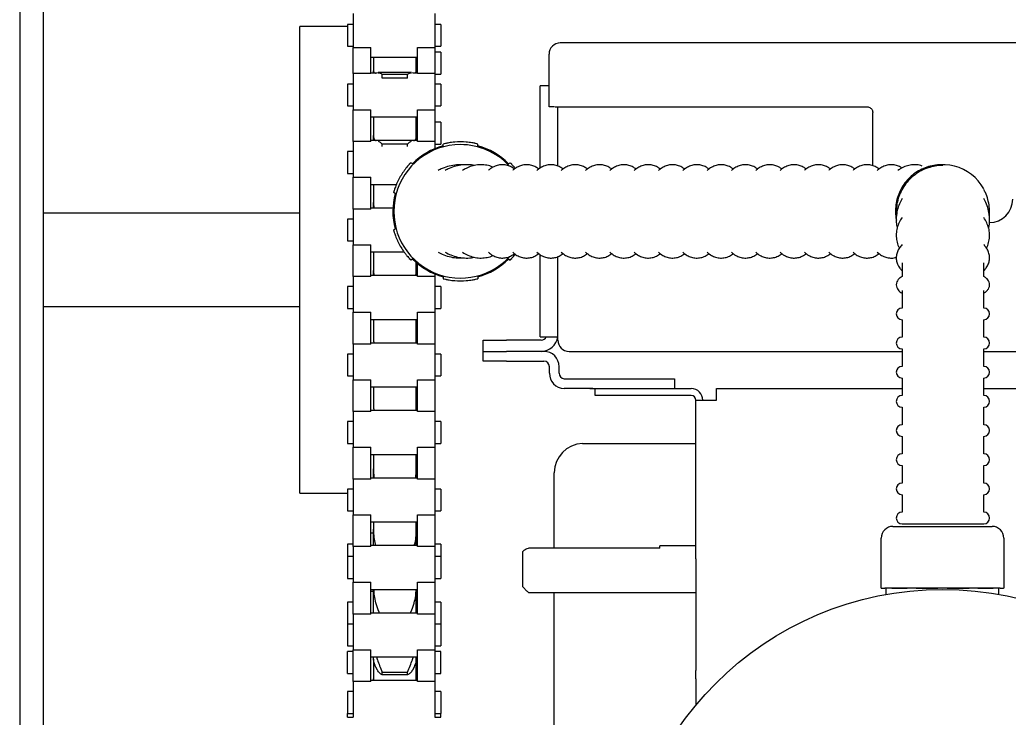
# Model space of a CAD drawing. Header units: inches. Extents: x 0.5 to 23.9, y 7.6 to 18.3.
# Drawn here: x 4.517 to 8.048, y 12.108 to 14.598 of the extents above; entities that cross this region are included whole.
import ezdxf

# ---------------------------------------------------------------- set-up
doc = ezdxf.new("R2010")
doc.units = ezdxf.units.IN
doc.header["$MEASUREMENT"] = 0
doc.header["$PDSIZE"] = -1
doc.layers.add('DIM', color=1, linetype='Continuous')
doc.styles.add('SLDTEXTSTYLE0', font='ARIAL.TTF', dxfattribs={"width": 0.7})
doc.dimstyles.new('SLDDIMSTYLE0', dxfattribs={"dimtxt": 0.15, "dimasz": 0.15, "dimexe": 0, "dimexo": 0.0625, "dimgap": 0.0375, "dimtad": 0, "dimtih": 1, "dimtoh": 1, "dimdec": 3, "dimlfac": 3, "dimrnd": 1e-09, "dimzin": 12, "dimdsep": 46, "dimtxsty": 'SLDTEXTSTYLE0', "dimsah": 1, "dimcen": 0.09, "dimadec": 0, "dimazin": 0, "dimtfac": 1, "dimtdec": 3, "dimtofl": 0, "dimtmove": 0, "dimatfit": 3, "dimfxl": 0, "dimtolj": 1, "dimtzin": 12, "dimarcsym": 0})

# ---------------------------------------------------------------- blocks, each defined once
blk = doc.blocks.new('*D9')
at = {"layer": 'DEFPOINTS', "color": 0}
for p in [(4.5999, 17.949), (4.5999, 17.074), (10.3271, 11.8457)]:
    blk.add_point(p, dxfattribs=at)
at = {"layer": 'DIM', "color": 0, "lineweight": -2}
for p, q in [((4.5999, 17.1365), (4.5999, 17.949)), ((4.7499, 17.949), (7.0151, 17.949)), ((10.1771, 17.949), (7.9119, 17.949)), ((10.3271, 11.9082), (10.3271, 17.949))]:
    blk.add_line(p, q, dxfattribs=at)
at = {"layer": 'DIM', "color": 0}
for points in [[(4.7499, 17.974), (4.7499, 17.924), (4.5999, 17.949)], [(10.1771, 17.974), (10.1771, 17.924), (10.3271, 17.949)]]:
    blk.add_solid(points, dxfattribs=at)
at = {"layer": 'DIM', "color": 0, "insert": (7.4635, 18.1529), "char_height": 0.15, "attachment_point": 2, "style": 'SLDTEXTSTYLE0'}
blk.add_mtext('\\A1;17 3/16\\PSIDE ROOM', dxfattribs=at)

msp = doc.modelspace()

# ---------------------------------------------------------------- linework, layer by layer
at = {"color": 7, "linetype": 'Continuous', "lineweight": 15}
for p, q in [((4.516569, 17.074033), (4.516569, 9.740699)), ((4.599902, 17.074033), (4.599902, 9.740699)), ((5.707937, 14.620399), (5.707937, 14.499055)), ((5.999937, 14.620399), (5.999937, 14.499055)), ((5.516568, 12.907366), (5.516568, 14.574033)), ((5.68727, 14.581722), (5.68727, 14.554011)), ((5.68727, 14.554011), (5.68727, 14.503722)), ((6.020604, 14.581722), (6.020604, 14.554011)), ((6.020604, 14.554011), (6.020604, 14.503722)), ((9.180075, 14.51571), (6.447441, 14.51571)), ((5.707937, 14.499055), (5.770604, 14.499055)), ((5.707937, 14.406526), (5.707937, 14.499055)), ((5.770604, 14.406526), (5.770604, 14.499055)), ((5.93727, 14.406526), (5.93727, 14.499055)), ((5.93727, 14.499055), (5.999937, 14.499055)), ((5.999937, 14.499055), (5.999937, 14.406526)), ((6.020604, 14.482238), (6.020604, 14.404238)), ((5.780236, 14.464555), (5.780236, 14.416253)), ((5.933236, 14.416253), (5.933236, 14.464555)), ((6.407508, 14.287443), (6.407508, 14.475777)), ((5.780236, 14.408117), (5.780236, 14.416253)), ((5.933236, 14.408117), (5.933236, 14.416253)), ((5.770604, 14.406526), (5.707937, 14.406526)), ((5.707937, 14.406526), (5.707937, 14.277101)), ((5.811569, 14.389607), (5.811569, 14.404305)), ((5.811569, 14.404305), (5.901902, 14.404305)), ((5.901902, 14.389607), (5.811569, 14.389607)), ((5.901902, 14.389607), (5.901902, 14.404305)), ((5.999937, 14.406526), (5.93727, 14.406526)), ((5.999937, 14.406526), (5.999937, 14.277101)), ((5.68727, 14.368951), (5.68727, 14.290951)), ((6.020604, 14.368951), (6.020604, 14.290951)), ((6.376091, 14.138135), (6.376091, 14.362093)), ((5.707937, 14.277101), (5.770604, 14.277101)), ((5.707937, 14.257341), (5.707937, 14.277101)), ((5.770604, 14.257341), (5.770604, 14.277101)), ((5.93727, 14.277101), (5.999937, 14.277101)), ((5.93727, 14.257341), (5.93727, 14.277101)), ((5.999937, 14.277101), (5.999937, 14.257341)), ((6.427441, 14.287443), (6.407508, 14.287443)), ((6.429108, 14.287443), (7.543758, 14.287443)), ((6.438758, 14.075732), (6.438758, 14.287443)), ((7.563758, 14.24751), (7.563758, 14.267443)), ((5.707937, 14.163661), (5.707937, 14.257341)), ((5.770604, 14.163661), (5.770604, 14.257341)), ((5.780236, 14.251784), (5.780236, 14.184675)), ((5.933236, 14.184675), (5.933236, 14.251784)), ((5.93727, 14.163661), (5.93727, 14.257341)), ((5.999937, 14.257341), (5.999937, 14.163661)), ((6.020604, 14.232578), (6.020604, 14.154578)), ((7.563758, 14.207643), (7.563758, 14.24751)), ((7.563758, 14.187643), (7.563758, 14.207643)), ((5.770604, 14.163661), (5.707937, 14.163661)), ((5.707937, 14.163661), (5.707937, 14.036102)), ((5.780236, 14.167025), (5.780236, 14.184675)), ((5.933236, 14.167025), (5.933236, 14.184675)), ((5.999937, 14.163661), (5.93727, 14.163661)), ((5.999937, 14.163661), (5.999937, 14.137993)), ((7.563758, 14.077325), (7.563758, 14.187643)), ((5.68727, 14.127858), (5.68727, 14.049858)), ((5.811569, 14.145236), (5.811569, 14.154838)), ((5.811569, 14.154838), (5.901902, 14.154838)), ((5.901902, 14.145236), (5.901902, 14.154838)), ((6.029406, 14.144389), (6.029406, 14.154727)), ((6.152777, 14.144389), (6.152777, 14.154727)), ((6.376091, 14.069254), (6.376091, 14.138135)), ((5.922564, 14.082704), (5.913612, 14.087873)), ((6.091959, 14.080841), (6.076358, 14.080191)), ((6.259619, 14.082704), (6.268571, 14.087873)), ((5.707937, 14.036102), (5.770604, 14.036102)), ((5.707937, 13.922568), (5.707937, 14.036102)), ((5.770604, 13.922568), (5.770604, 14.036102)), ((5.780236, 14.010692), (5.780236, 13.945502)), ((5.860879, 13.975862), (5.851926, 13.981031)), ((5.770604, 13.922568), (5.707937, 13.922568)), ((5.707937, 13.922568), (5.707937, 13.79501)), ((5.780236, 13.925933), (5.780236, 13.945502)), ((7.981092, 13.914177), (7.98105, 13.917893)), ((5.68727, 13.886766), (5.68727, 13.808766)), ((5.860879, 13.852492), (5.851926, 13.847323)), ((5.707937, 13.79501), (5.770604, 13.79501)), ((5.707937, 13.681476), (5.707937, 13.79501)), ((5.770604, 13.681476), (5.770604, 13.79501)), ((5.780236, 13.769599), (5.780236, 13.702824)), ((5.922564, 13.74565), (5.913612, 13.740481)), ((6.259619, 13.74565), (6.268571, 13.740481)), ((6.376091, 13.46626), (6.376091, 13.759005)), ((6.438758, 13.45411), (6.438758, 13.752594)), ((5.780236, 13.68484), (5.780236, 13.702824)), ((5.933236, 13.702824), (5.933236, 13.73119)), ((5.933236, 13.68484), (5.933236, 13.702824)), ((5.93727, 13.681476), (5.93727, 13.727785)), ((7.668592, 13.730074), (7.668592, 13.681418)), ((7.960258, 13.681057), (7.960258, 13.72996)), ((5.770604, 13.681476), (5.707937, 13.681476)), ((5.707937, 13.681476), (5.707937, 13.553918)), ((5.93727, 13.699033), (5.933236, 13.699033)), ((5.999937, 13.681476), (5.93727, 13.681476)), ((5.999937, 13.690361), (5.999937, 13.681476)), ((5.999937, 13.681476), (5.999937, 13.553918)), ((6.029406, 13.683964), (6.029406, 13.673627)), ((6.152777, 13.683964), (6.152777, 13.673627)), ((5.68727, 13.645674), (5.68727, 13.567674)), ((6.020604, 13.645674), (6.020604, 13.567674)), ((7.668592, 13.631216), (7.668592, 13.580843)), ((7.960258, 13.580843), (7.960258, 13.631196)), ((5.707937, 13.553918), (5.770604, 13.553918)), ((5.707937, 13.440384), (5.707937, 13.553918)), ((5.770604, 13.440384), (5.770604, 13.553918)), ((5.780236, 13.528507), (5.780236, 13.460794)), ((5.933236, 13.460794), (5.933236, 13.528507)), ((5.93727, 13.440384), (5.93727, 13.553918)), ((5.93727, 13.553918), (5.999937, 13.553918)), ((5.999937, 13.553918), (5.999937, 13.440384)), ((6.172091, 13.414177), (6.172091, 13.454043)), ((6.172091, 13.454043), (6.255425, 13.454043)), ((6.378892, 13.454043), (6.255425, 13.454043)), ((5.770604, 13.440384), (5.707937, 13.440384)), ((5.707937, 13.440384), (5.707937, 13.312826)), ((5.999937, 13.440384), (5.93727, 13.440384)), ((5.999937, 13.440384), (5.999937, 13.312826)), ((5.68727, 13.404581), (5.68727, 13.326581)), ((6.020604, 13.404581), (6.020604, 13.326581)), ((6.172091, 13.37931), (6.172091, 13.414177)), ((6.172091, 13.414177), (6.255425, 13.414177)), ((6.388758, 13.414177), (6.255425, 13.414177)), ((6.478691, 13.414177), (7.668592, 13.414177)), ((7.960258, 13.414177), (9.148825, 13.414177)), ((6.255425, 13.37931), (6.172091, 13.37931)), ((6.255425, 13.37931), (6.388758, 13.37931)), ((6.408758, 13.335977), (6.408758, 13.35931)), ((6.443625, 13.335977), (6.443625, 13.35931)), ((5.707937, 13.312826), (5.770604, 13.312826)), ((5.707937, 13.199292), (5.707937, 13.312826)), ((5.770604, 13.199292), (5.770604, 13.312826)), ((5.93727, 13.199292), (5.93727, 13.312826)), ((5.93727, 13.312826), (5.999937, 13.312826)), ((5.999937, 13.312826), (5.999937, 13.199292)), ((6.463625, 13.315977), (6.480891, 13.315977)), ((6.480891, 13.315977), (6.564225, 13.315977)), ((6.564225, 13.315977), (6.772558, 13.315977)), ((6.772558, 13.315977), (6.855891, 13.315977)), ((6.855891, 13.315977), (6.855891, 13.28111)), ((5.780236, 13.287415), (5.780236, 13.223553)), ((5.933236, 13.223553), (5.933236, 13.287415)), ((6.480891, 13.28111), (6.463625, 13.28111)), ((6.564225, 13.28111), (6.480891, 13.28111)), ((6.553069, 13.281099), (6.571991, 13.281099)), ((6.564225, 13.28111), (6.571991, 13.28111)), ((6.571991, 13.25611), (6.571991, 13.28111)), ((6.571991, 13.28111), (6.613658, 13.28111)), ((6.613658, 13.28111), (6.915325, 13.28111)), ((7.005325, 13.28111), (7.668592, 13.28111)), ((7.005325, 13.239443), (7.005325, 13.28111)), ((7.960258, 13.28111), (8.621991, 13.28111)), ((6.613658, 13.25611), (6.571991, 13.25611)), ((6.915325, 13.25611), (6.613658, 13.25611)), ((6.931991, 13.197777), (6.931991, 13.239443)), ((6.931991, 13.239443), (6.956992, 13.239443)), ((6.956992, 13.239443), (6.988658, 13.239443)), ((6.988658, 13.239443), (7.005325, 13.239443)), ((5.770604, 13.199292), (5.707937, 13.199292)), ((5.707937, 13.199292), (5.707937, 13.071733)), ((5.999937, 13.199292), (5.93727, 13.199292)), ((5.999937, 13.199292), (5.999937, 13.071733)), ((6.931991, 12.673443), (6.931991, 13.197777)), ((5.68727, 13.163489), (5.68727, 13.085489)), ((6.020604, 13.163489), (6.020604, 13.085489)), ((5.707937, 13.071733), (5.770604, 13.071733)), ((5.707937, 12.958199), (5.707937, 13.071733)), ((5.770604, 12.958199), (5.770604, 13.071733)), ((5.93727, 13.071733), (5.999937, 13.071733)), ((5.93727, 12.958199), (5.93727, 13.071733)), ((5.999937, 13.071733), (5.999937, 12.958199)), ((6.527151, 13.084983), (6.931991, 13.084983)), ((5.780236, 13.046322), (5.780236, 12.995161)), ((5.933236, 12.995161), (5.933236, 13.046322)), ((5.780236, 12.961563), (5.780236, 12.995161)), ((5.933236, 12.961563), (5.933236, 12.995161)), ((6.425852, 12.919366), (6.425852, 12.980649)), ((5.770604, 12.958199), (5.707937, 12.958199)), ((5.707937, 12.958199), (5.707937, 12.830641)), ((5.999937, 12.958199), (5.93727, 12.958199)), ((5.999937, 12.958199), (5.999937, 12.830641)), ((5.68727, 12.922397), (5.68727, 12.844397)), ((6.020604, 12.922397), (6.020604, 12.844397)), ((6.425852, 12.711738), (6.425852, 12.920367)), ((5.707937, 12.830641), (5.770604, 12.830641)), ((5.707937, 12.717107), (5.707937, 12.830641)), ((5.770604, 12.717107), (5.770604, 12.830641)), ((5.93727, 12.830641), (5.999937, 12.830641)), ((5.93727, 12.717107), (5.93727, 12.830641)), ((5.999937, 12.830641), (5.999937, 12.717107)), ((5.780236, 12.80523), (5.780236, 12.779526)), ((5.933236, 12.779526), (5.933236, 12.80523)), ((7.635986, 12.789199), (7.990152, 12.789199)), ((7.668592, 12.798141), (7.960258, 12.798141)), ((5.780236, 12.720471), (5.780236, 12.779526)), ((5.933236, 12.720471), (5.933236, 12.779526)), ((5.68727, 12.726176), (5.68727, 12.681304)), ((5.770604, 12.717107), (5.707937, 12.717107)), ((5.707937, 12.717107), (5.707937, 12.589549)), ((5.999937, 12.717107), (5.93727, 12.717107)), ((5.999937, 12.717107), (5.999937, 12.589549)), ((6.020604, 12.726176), (6.020604, 12.681304)), ((6.803658, 12.711738), (6.803658, 12.71941)), ((7.594319, 12.568366), (7.594319, 12.747533)), ((8.031819, 12.747533), (8.031819, 12.568366)), ((5.68727, 12.681304), (5.68727, 12.603304)), ((6.020604, 12.681304), (6.020604, 12.603304)), ((6.313658, 12.649899), (6.313658, 12.69941)), ((6.803658, 12.711738), (6.333658, 12.711738)), ((6.313658, 12.573077), (6.313658, 12.649899)), ((6.931991, 12.673443), (6.931991, 12.274036)), ((5.707937, 12.589549), (5.770604, 12.589549)), ((5.707937, 12.476015), (5.707937, 12.589549)), ((5.770604, 12.476015), (5.770604, 12.589549)), ((5.93727, 12.589549), (5.999937, 12.589549)), ((5.93727, 12.476015), (5.93727, 12.589549)), ((5.999937, 12.589549), (5.999937, 12.476015)), ((5.780236, 12.482182), (5.780236, 12.564138)), ((5.933236, 12.482182), (5.933236, 12.564138)), ((6.425852, 11.876533), (6.425852, 12.553077)), ((7.594319, 12.568366), (7.606959, 12.568366)), ((7.632503, 12.568366), (7.606959, 12.568366)), ((7.611402, 12.546313), (7.611402, 12.568366)), ((7.813069, 12.568366), (7.611402, 12.568366)), ((7.632503, 12.568366), (7.687027, 12.568366)), ((7.718435, 12.568366), (7.687027, 12.568366)), ((7.718435, 12.568366), (7.796414, 12.568366)), ((7.829736, 12.568366), (7.796402, 12.568366)), ((8.014735, 12.568366), (7.813069, 12.568366)), ((7.829724, 12.568366), (7.907703, 12.568366)), ((7.939111, 12.568366), (7.907703, 12.568366)), ((7.939111, 12.568366), (7.993635, 12.568366)), ((8.019179, 12.568366), (7.993635, 12.568366)), ((8.014735, 12.546313), (8.014735, 12.568366)), ((8.019179, 12.568366), (8.031184, 12.568366)), ((8.031819, 12.568366), (8.031184, 12.568366)), ((5.68727, 12.518012), (5.68727, 12.440212)), ((6.020604, 12.518012), (6.020604, 12.440212)), ((5.770604, 12.476015), (5.707937, 12.476015)), ((5.707937, 12.476015), (5.707937, 12.348456)), ((5.780236, 12.482182), (5.780236, 12.479379)), ((5.933236, 12.479042), (5.933236, 12.482182)), ((5.999937, 12.476015), (5.93727, 12.476015)), ((5.999937, 12.476015), (5.999937, 12.348456)), ((5.68727, 12.440212), (5.68727, 12.362212)), ((6.020604, 12.440212), (6.020604, 12.362212)), ((5.68727, 12.32454), (5.68727, 12.342113)), ((5.68727, 12.264113), (5.68727, 12.32454)), ((5.707937, 12.348456), (5.770604, 12.348456)), ((5.707937, 12.234922), (5.707937, 12.348456)), ((5.770604, 12.234922), (5.770604, 12.348456)), ((5.93727, 12.234922), (5.93727, 12.348456)), ((5.93727, 12.348456), (5.999937, 12.348456)), ((5.999937, 12.348456), (5.999937, 12.234922)), ((6.020604, 12.32454), (6.020604, 12.342113)), ((6.020604, 12.264113), (6.020604, 12.32454)), ((5.780236, 12.314692), (5.780236, 12.323046)), ((5.780236, 12.314692), (5.780236, 12.244587)), ((5.933236, 12.314692), (5.933236, 12.323046)), ((5.933236, 12.244587), (5.933236, 12.314692)), ((5.811569, 12.258689), (5.811569, 12.269079)), ((5.811569, 12.269079), (5.901902, 12.269079)), ((5.901902, 12.258689), (5.811569, 12.258689)), ((5.901902, 12.258689), (5.901902, 12.269079)), ((6.931991, 12.244573), (6.931991, 12.274036)), ((5.770604, 12.234922), (5.707937, 12.234922)), ((5.707937, 12.234922), (5.707937, 12.107364)), ((5.780236, 12.238287), (5.780236, 12.244587)), ((5.933236, 12.238287), (5.933236, 12.244587)), ((5.999937, 12.234922), (5.93727, 12.234922)), ((5.999937, 12.234922), (5.999937, 12.107364)), ((6.931991, 12.244573), (6.931991, 12.150921)), ((5.68727, 12.19912), (5.68727, 12.12112)), ((6.020604, 12.19912), (6.020604, 12.12112)), ((5.68727, 12.107845), (5.68727, 12.12112)), ((6.020604, 12.107845), (6.020604, 12.12112))]:
    msp.add_line(p, q, dxfattribs=at)
msp.add_circle((7.813069, 11.418366), 1.145833, dxfattribs=at)
for centre, radius, start, end in [((6.447441, 14.475777), 0.039933, 90, 180), ((6.091091, 13.914177), 0.248333, 85.196678, 94.803322), ((6.091091, 13.914177), 0.238333, 90, 316.771783), ((6.091091, 13.914177), 0.241667, 104.788348, 135.211652), ((6.091091, 13.914177), 0.248333, 102.578667, 104.382663), ((6.091091, 13.914177), 0.238333, 43.424497, 90), ((6.091091, 13.914177), 0.248333, 75.617337, 77.421333), ((6.091091, 13.914177), 0.241667, 44.788348, 75.211652), ((6.091091, 13.914177), 0.248333, 145.196678, 154.803322), ((6.091091, 13.914177), 0.248333, 135.617337, 137.421333), ((6.091091, 13.914177), 0.248333, 42.578667, 44.382663), ((7.814425, 13.914177), 0.166667, 28.955024, 122.419304), ((6.091091, 13.914177), 0.248333, 162.578667, 164.382663), ((6.091091, 13.914177), 0.241667, 164.788348, 194.928102), ((7.980425, 13.957643), 0.083333, 270, 360), ((6.091091, 13.914177), 0.248333, 195.617337, 197.421333), ((6.091091, 13.914177), 0.248333, 205.196678, 214.803322), ((6.091091, 13.914177), 0.248333, 222.578667, 224.382663), ((6.091091, 13.914177), 0.241667, 224.788348, 255.211652), ((6.091091, 13.914177), 0.241667, 284.788348, 315.211652), ((6.091091, 13.914177), 0.248333, 315.617337, 317.421333), ((6.091091, 13.914177), 0.248333, 255.617337, 257.421333), ((6.091091, 13.914177), 0.248333, 265.196678, 274.803322), ((6.091091, 13.914177), 0.248333, 282.578667, 284.382663), ((7.668591, 13.548141), 0.020833, 90, 270), ((7.960258, 13.548141), 0.020833, 270, 90), ((6.378891, 13.474043), 0.059867, 270, 352.529764), ((6.378891, 13.474043), 0.02, 270, 337.097343), ((6.478691, 13.45411), 0.039933, 180, 270), ((7.668591, 13.443974), 0.020833, 90, 270), ((7.960258, 13.443974), 0.020833, 270, 90), ((6.388758, 13.35931), 0.054867, 0, 90), ((6.388758, 13.35931), 0.02, 0, 90), ((7.668591, 13.339808), 0.020833, 90, 270), ((7.960258, 13.339808), 0.020833, 270, 90), ((6.463625, 13.335977), 0.054867, 180, 267.144472), ((6.463625, 13.335977), 0.02, 180, 262.144994), ((6.915325, 13.239443), 0.041667, 0, 90), ((6.915325, 13.239443), 0.016667, 0, 90), ((7.668591, 13.235641), 0.020833, 90, 270), ((7.960258, 13.235641), 0.020833, 270, 90), ((7.668591, 13.131474), 0.020833, 90, 270), ((7.960258, 13.131474), 0.020833, 270, 90), ((6.530255, 12.980626), 0.104403, 91.703851, 179.987262), ((7.668591, 13.027308), 0.020833, 90, 270), ((7.960258, 13.027308), 0.020833, 270, 90), ((7.668591, 12.923141), 0.020833, 90, 270), ((7.960258, 12.923141), 0.020833, 270, 90), ((7.668591, 12.818974), 0.020833, 90, 270), ((7.960258, 12.818974), 0.020833, 270, 90), ((7.635986, 12.747533), 0.041667, 90, 180), ((7.990152, 12.747533), 0.041667, 0, 90)]:
    msp.add_arc(centre, radius, start, end, dxfattribs=at)
for points in [[(5.68727, 14.574033), (5.516568, 14.574033)], [(5.707937, 14.581722), (5.68727, 14.581722)], [(6.020604, 14.581722), (5.999937, 14.581722)], [(5.68727, 14.503722), (5.707937, 14.503722)], [(5.999937, 14.503722), (6.020604, 14.503722)], [(6.020604, 14.482238), (5.999937, 14.482238)], [(5.770604, 14.464555), (5.93727, 14.464555)], [(5.793081, 14.408117), (5.770604, 14.408117)], [(5.780236, 14.416253), (5.78037, 14.4131)], [(5.78037, 14.4131), (5.782447, 14.408459)], [(5.787681, 14.408153), (5.794005, 14.409617)], [(5.916577, 14.409876), (5.796887, 14.409876)], [(5.919466, 14.409617), (5.92579, 14.408153)], [(5.93727, 14.408117), (5.92039, 14.408117)], [(5.930911, 14.408381), (5.933101, 14.4131)], [(5.933101, 14.4131), (5.933236, 14.416253)], [(5.999937, 14.404238), (6.020604, 14.404238)], [(5.707937, 14.368951), (5.68727, 14.368951)], [(6.020604, 14.368951), (5.999937, 14.368951)], [(6.407508, 14.362093), (6.376091, 14.362093)], [(5.68727, 14.290951), (5.707937, 14.290951)], [(5.999937, 14.290951), (6.020604, 14.290951)], [(5.770604, 14.251784), (5.93727, 14.251784)], [(6.020604, 14.232578), (5.999937, 14.232578)], [(5.93727, 14.167025), (5.770604, 14.167025)], [(5.780236, 14.184675), (5.78037, 14.180209)], [(5.787681, 14.167531), (5.789775, 14.167025)], [(5.923696, 14.167025), (5.92579, 14.167531)], [(5.933101, 14.180209), (5.933236, 14.184675)], [(5.707937, 14.127858), (5.68727, 14.127858)], [(5.999937, 14.154578), (6.020604, 14.154578)], [(5.68727, 14.049858), (5.707937, 14.049858)], [(5.770604, 14.010692), (5.862304, 14.010692)], [(5.849711, 13.925933), (5.770604, 13.925933)], [(5.780236, 13.945502), (5.78037, 13.939797)], [(5.516568, 13.907366), (4.599902, 13.907366)], [(5.707937, 13.886766), (5.68727, 13.886766)], [(5.68727, 13.808766), (5.707937, 13.808766)], [(5.770604, 13.769599), (5.88925, 13.769599)], [(5.780236, 13.702824), (5.78037, 13.69598)], [(5.933101, 13.69598), (5.933236, 13.702824)], [(5.93727, 13.68484), (5.770604, 13.68484)], [(5.78037, 13.69598), (5.781862, 13.68484)], [(5.931571, 13.68484), (5.933101, 13.69598)], [(5.707937, 13.645674), (5.68727, 13.645674)], [(6.020604, 13.645674), (5.999937, 13.645674)], [(4.599902, 13.574033), (5.516568, 13.574033)], [(5.68727, 13.567674), (5.707937, 13.567674)], [(5.999937, 13.567674), (6.020604, 13.567674)], [(7.668592, 13.580843), (7.668592, 13.568974)], [(7.960258, 13.568974), (7.960258, 13.580843)], [(5.770604, 13.528507), (5.93727, 13.528507)], [(7.668592, 13.527308), (7.668592, 13.464808)], [(7.960258, 13.464808), (7.960258, 13.527308)], [(5.93727, 13.491183), (5.933236, 13.491183)], [(5.780236, 13.460794), (5.78037, 13.452927)], [(5.933101, 13.452927), (5.933236, 13.460794)], [(6.376091, 13.46626), (6.438758, 13.46626)], [(5.93727, 13.443748), (5.770604, 13.443748)], [(5.78037, 13.452927), (5.781391, 13.443748)], [(5.932055, 13.443748), (5.933101, 13.452927)], [(7.668592, 13.423141), (7.668592, 13.360641)], [(7.960258, 13.360641), (7.960258, 13.423141)], [(5.707937, 13.404581), (5.68727, 13.404581)], [(6.020604, 13.404581), (5.999937, 13.404581)], [(5.68727, 13.326581), (5.707937, 13.326581)], [(5.999937, 13.326581), (6.020604, 13.326581)], [(6.460892, 13.316164), (6.463625, 13.315977)], [(7.668592, 13.318974), (7.668592, 13.256474)], [(7.960258, 13.256474), (7.960258, 13.318974)], [(5.770604, 13.287415), (5.93727, 13.287415)], [(6.463625, 13.28111), (6.460892, 13.281178)], [(5.780236, 13.223553), (5.78037, 13.214798)], [(5.78037, 13.214798), (5.781541, 13.202656)], [(5.931902, 13.202656), (5.933101, 13.214798)], [(5.933101, 13.214798), (5.933236, 13.223553)], [(5.93727, 13.236774), (5.933236, 13.236774)], [(7.668592, 13.214808), (7.668592, 13.152308)], [(7.960258, 13.152308), (7.960258, 13.214808)], [(5.93727, 13.202656), (5.770604, 13.202656)], [(5.707937, 13.163489), (5.68727, 13.163489)], [(6.020604, 13.163489), (5.999937, 13.163489)], [(7.668592, 13.110641), (7.668592, 13.048141)], [(7.960258, 13.048141), (7.960258, 13.110641)], [(5.68727, 13.085489), (5.707937, 13.085489)], [(5.999937, 13.085489), (6.020604, 13.085489)], [(5.770604, 13.046322), (5.93727, 13.046322)], [(5.780236, 12.995161), (5.78037, 12.985668)], [(5.933101, 12.985668), (5.933236, 12.995161)], [(7.668592, 13.006474), (7.668592, 12.943974)], [(7.960258, 12.943974), (7.960258, 13.006474)], [(5.93727, 12.961563), (5.770604, 12.961563)], [(5.930967, 12.961563), (5.933101, 12.985668)], [(5.93727, 12.993303), (5.933236, 12.993303)], [(5.516568, 12.907366), (5.68727, 12.907366)], [(5.707937, 12.922397), (5.68727, 12.922397)], [(6.020604, 12.922397), (5.999937, 12.922397)], [(7.668592, 12.902308), (7.668592, 12.839808)], [(7.960258, 12.839808), (7.960258, 12.902308)], [(5.68727, 12.844397), (5.707937, 12.844397)], [(5.999937, 12.844397), (6.020604, 12.844397)], [(5.770604, 12.80523), (5.93727, 12.80523)], [(5.780236, 12.765343), (5.770604, 12.765343)], [(5.780236, 12.779526), (5.78037, 12.769456)], [(5.933101, 12.769456), (5.933236, 12.779526)], [(5.93727, 12.765343), (5.933236, 12.765343)], [(5.707937, 12.726176), (5.68727, 12.726176)], [(5.93727, 12.720471), (5.770604, 12.720471)], [(6.020604, 12.726176), (5.999937, 12.726176)], [(6.931991, 12.71941), (6.803658, 12.71941)], [(5.707937, 12.681304), (5.68727, 12.681304)], [(6.020604, 12.681304), (5.999937, 12.681304)], [(6.318261, 12.704013), (6.313658, 12.69941)], [(5.68727, 12.603304), (5.707937, 12.603304)], [(5.999937, 12.603304), (6.020604, 12.603304)], [(6.313658, 12.573077), (6.333658, 12.553077)], [(5.770604, 12.564138), (5.93727, 12.564138)], [(5.780236, 12.557179), (5.770604, 12.557179)], [(5.93727, 12.557179), (5.933236, 12.557179)], [(6.333658, 12.553077), (6.931991, 12.553077)], [(5.707937, 12.518012), (5.68727, 12.518012)], [(5.787681, 12.515817), (5.794005, 12.496771)], [(5.919466, 12.496771), (5.92579, 12.515817)], [(6.020604, 12.518012), (5.999937, 12.518012)], [(5.93727, 12.479379), (5.770604, 12.479379)], [(5.78037, 12.481382), (5.780236, 12.482182)], [(5.794005, 12.496771), (5.801072, 12.479379)], [(5.91239, 12.479379), (5.919466, 12.496771)], [(5.933236, 12.482182), (5.933101, 12.481382)], [(5.707937, 12.440212), (5.68727, 12.440212)], [(6.020604, 12.440212), (5.999937, 12.440212)], [(5.68727, 12.362212), (5.707937, 12.362212)], [(5.999937, 12.362212), (6.020604, 12.362212)], [(5.707937, 12.342113), (5.68727, 12.342113)], [(6.020604, 12.342113), (5.999937, 12.342113)], [(5.770604, 12.323046), (5.93727, 12.323046)], [(5.78037, 12.3125), (5.780236, 12.314692)], [(5.790867, 12.323046), (5.794005, 12.312853)], [(5.919466, 12.312853), (5.922604, 12.323046)], [(5.933236, 12.314692), (5.933101, 12.3125)], [(5.68727, 12.264113), (5.707937, 12.264113)], [(5.794005, 12.275822), (5.787681, 12.288118)], [(5.92579, 12.288118), (5.919466, 12.275822)], [(5.999937, 12.264113), (6.020604, 12.264113)], [(5.93727, 12.238287), (5.770604, 12.238287)], [(5.780236, 12.244587), (5.780314, 12.238287)], [(5.933157, 12.238287), (5.933236, 12.244587)], [(5.707937, 12.19912), (5.68727, 12.19912)], [(6.020604, 12.19912), (5.999937, 12.19912)], [(5.68727, 12.12112), (5.707937, 12.12112)], [(5.999937, 12.12112), (6.020604, 12.12112)], [(5.68727, 12.107845), (5.707937, 12.107845)], [(5.999937, 12.107845), (6.020604, 12.107845)]]:
    msp.add_open_spline(points, degree=1, dxfattribs=at)
for points, knots in [([(5.796887, 14.409408), (5.798582, 14.409447), (5.802993, 14.409547), (5.808301, 14.406303), (5.811569, 14.404305)], [0, 0, 0, 0, 0.38424897, 1, 1, 1, 1]), ([(5.901902, 14.404305), (5.905071, 14.406249), (5.910379, 14.409505), (5.914796, 14.40942), (5.916577, 14.409385)], [0, 0, 0, 0, 0.59698526, 1, 1, 1, 1]), ([(7.543758, 14.287443), (7.545986, 14.287227), (7.550445, 14.286793), (7.55632, 14.283444), (7.560489, 14.278888), (7.562692, 14.274327), (7.563583, 14.270673), (7.563772, 14.267999), (7.563763, 14.267634), (7.563758, 14.267443)], [0, 0, 0, 0, 0.15688265, 0.31393219, 0.4645265, 0.59462716, 0.71734922, 0.85229456, 1, 1, 1, 1]), ([(5.78037, 14.180209), (5.780816, 14.177046), (5.781723, 14.170622), (5.785675, 14.168572), (5.787681, 14.167531)], [0, 0, 0, 0, 0.49220411, 1, 1, 1, 1]), ([(5.797362, 14.164949), (5.798916, 14.164219), (5.803308, 14.162156), (5.808327, 14.15771), (5.811569, 14.154838)], [0, 0, 0, 0, 0.35398153, 1, 1, 1, 1]), ([(5.901902, 14.154838), (5.905046, 14.157632), (5.910067, 14.162091), (5.914466, 14.164171), (5.916109, 14.164949)], [0, 0, 0, 0, 0.62627635, 1, 1, 1, 1]), ([(5.92579, 14.167531), (5.927743, 14.168528), (5.931713, 14.170554), (5.932634, 14.176956), (5.933101, 14.180209)], [0, 0, 0, 0, 0.49199108, 1, 1, 1, 1]), ([(6.070297, 14.161638), (6.066537, 14.16127), (6.059017, 14.160535), (6.049026, 14.15897), (6.041461, 14.157528), (6.037758, 14.156716), (6.037192, 14.15659), (6.037009, 14.15655)], [0, 0, 0, 0, 0.22268282, 0.44527993, 0.66972569, 0.8933257, 1, 1, 1, 1]), ([(6.145174, 14.15655), (6.145128, 14.15656), (6.144824, 14.156627), (6.142572, 14.15713), (6.136217, 14.158419), (6.127092, 14.159957), (6.118427, 14.161055), (6.113267, 14.161515), (6.111886, 14.161638)], [0, 0, 0, 0, 0.03825226, 0.25405829, 0.47141258, 0.69336251, 0.91796145, 1, 1, 1, 1]), ([(5.908231, 14.0822), (5.9082, 14.082165), (5.907989, 14.081936), (5.906428, 14.080237), (5.902134, 14.075378), (5.896241, 14.068244), (5.890957, 14.061289), (5.887978, 14.05705), (5.887181, 14.055916)], [0, 0, 0, 0, 0.0382523, 0.25405825, 0.47141265, 0.69336169, 0.91796166, 1, 1, 1, 1]), ([(6.091501, 14.080843), (6.086596, 14.080713), (6.072943, 14.08035), (6.050755, 14.076454), (6.028759, 14.069072), (6.015819, 14.062737), (6.010897, 14.06001)], [0, 0, 0, 0, 0.027636569, 0.076922438, 0.126243255, 0.157909081, 0.157909081, 0.157909081, 0.157909081]), ([(6.112701, 14.080843), (6.108028, 14.080711), (6.095094, 14.080344), (6.074109, 14.076424), (6.053379, 14.069042), (6.041198, 14.062724), (6.036573, 14.06001)], [0, 0, 0, 0, 0.026833647, 0.07426089, 0.121714926, 0.152107416, 0.152107416, 0.152107416, 0.152107416]), ([(6.1019, 14.080333), (6.100981, 14.080456), (6.097536, 14.080921), (6.094054, 14.080876), (6.091501, 14.080843)], [0, 0, 0, 0, 0.26672659, 1, 1, 1, 1]), ([(6.164096, 14.080843), (6.159956, 14.080703), (6.148716, 14.080322), (6.130594, 14.076321), (6.112919, 14.068943), (6.102588, 14.062685), (6.098678, 14.06001)], [0, 0, 0, 0, 0.026019334, 0.070636177, 0.115301019, 0.143833111, 0.143833111, 0.143833111, 0.143833111]), ([(6.141612, 14.078002), (6.14161, 14.078003), (6.133939, 14.080219), (6.124229, 14.080648), (6.114549, 14.080812), (6.112701, 14.080843)], [0, 0, 0, 0, 0.00015472, 0.80919462, 1, 1, 1, 1]), ([(6.207784, 14.071739), (6.207268, 14.07201), (6.20017, 14.07574), (6.185408, 14.079416), (6.171145, 14.080371), (6.164096, 14.080843)], [0, 0, 0, 0, 0.03813972, 0.52466944, 1, 1, 1, 1]), ([(6.240708, 14.080843), (6.237226, 14.080677), (6.228282, 14.08025), (6.214208, 14.076003), (6.201069, 14.068681), (6.193527, 14.062619), (6.190651, 14.06001)], [0, 0, 0, 0, 0.026059942, 0.066939503, 0.10817436, 0.135189225, 0.135189225, 0.135189225, 0.135189225]), ([(6.284051, 14.065126), (6.280648, 14.067648), (6.272729, 14.073517), (6.258834, 14.078858), (6.247537, 14.080765), (6.241515, 14.080834), (6.240708, 14.080843)], [0, 0, 0, 0, 0.26154081, 0.60855991, 0.94752883, 1, 1, 1, 1]), ([(6.286576, 14.06726), (6.285104, 14.069131), (6.281498, 14.073714), (6.27704, 14.078795), (6.274469, 14.081639), (6.274078, 14.082063), (6.273951, 14.0822)], [0, 0, 0, 0, 0.21825327, 0.53455756, 0.84966801, 1, 1, 1, 1]), ([(6.327548, 14.080843), (6.324066, 14.080677), (6.315122, 14.08025), (6.301047, 14.076003), (6.287909, 14.068681), (6.280367, 14.062619), (6.277491, 14.06001)], [0, 0, 0, 0, 0.026060428, 0.066939729, 0.108174368, 0.135189194, 0.135189194, 0.135189194, 0.135189194]), ([(6.370872, 14.065139), (6.367475, 14.067657), (6.359562, 14.07352), (6.345673, 14.078858), (6.334377, 14.080765), (6.328355, 14.080834), (6.327548, 14.080843)], [0, 0, 0, 0, 0.261189512, 0.608373693, 0.94750387, 1, 1, 1, 1]), ([(6.414387, 14.080843), (6.410905, 14.080677), (6.401962, 14.08025), (6.387887, 14.076003), (6.374748, 14.068681), (6.367206, 14.062619), (6.36433, 14.06001)], [0, 0, 0, 0, 0.026060436, 0.066939751, 0.108174617, 0.135189698, 0.135189698, 0.135189698, 0.135189698]), ([(6.45773, 14.065126), (6.454327, 14.067648), (6.446408, 14.073517), (6.432513, 14.078858), (6.421216, 14.080765), (6.415194, 14.080834), (6.414387, 14.080843)], [0, 0, 0, 0, 0.26153953, 0.60856121, 0.94752873, 1, 1, 1, 1]), ([(6.501227, 14.080843), (6.497745, 14.080677), (6.488801, 14.08025), (6.474726, 14.076003), (6.461588, 14.068681), (6.454046, 14.062619), (6.45117, 14.06001)], [0, 0, 0, 0, 0.026060202, 0.066939519, 0.108174864, 0.135189662, 0.135189662, 0.135189662, 0.135189662]), ([(6.54457, 14.065126), (6.541166, 14.067648), (6.533248, 14.073517), (6.519352, 14.078858), (6.508055, 14.080765), (6.502034, 14.080834), (6.501227, 14.080843)], [0, 0, 0, 0, 0.26153899, 0.60855997, 0.94752884, 1, 1, 1, 1]), ([(6.588066, 14.080843), (6.584584, 14.080677), (6.575641, 14.08025), (6.561566, 14.076003), (6.548427, 14.068681), (6.540885, 14.062619), (6.538009, 14.06001)], [0, 0, 0, 0, 0.026060204, 0.066939525, 0.108174873, 0.135189692, 0.135189692, 0.135189692, 0.135189692]), ([(6.631409, 14.065126), (6.628006, 14.067648), (6.620088, 14.073517), (6.606191, 14.078858), (6.594896, 14.080765), (6.588873, 14.080834), (6.588066, 14.080843)], [0, 0, 0, 0, 0.26153899, 0.60855997, 0.94753308, 1, 1, 1, 1]), ([(6.674906, 14.080843), (6.671424, 14.080677), (6.66248, 14.08025), (6.648405, 14.076003), (6.635267, 14.068681), (6.627725, 14.062619), (6.624849, 14.06001)], [0, 0, 0, 0, 0.026060437, 0.066939522, 0.108174864, 0.135189767, 0.135189767, 0.135189767, 0.135189767]), ([(6.718249, 14.065126), (6.714846, 14.067648), (6.706927, 14.073517), (6.693031, 14.078858), (6.681735, 14.080765), (6.675713, 14.080834), (6.674906, 14.080843)], [0, 0, 0, 0, 0.26154081, 0.60855991, 0.94753307, 1, 1, 1, 1]), ([(6.761745, 14.080843), (6.758263, 14.080677), (6.74932, 14.08025), (6.735245, 14.076003), (6.722106, 14.068681), (6.714564, 14.062619), (6.711688, 14.06001)], [0, 0, 0, 0, 0.026060431, 0.066940223, 0.108174868, 0.135189694, 0.135189694, 0.135189694, 0.135189694]), ([(6.805088, 14.065126), (6.801685, 14.067648), (6.793766, 14.073517), (6.77987, 14.078858), (6.768575, 14.080765), (6.762552, 14.080834), (6.761745, 14.080843)], [0, 0, 0, 0, 0.26153782, 0.60855832, 0.94753285, 1, 1, 1, 1]), ([(6.848585, 14.080843), (6.845103, 14.080677), (6.836159, 14.08025), (6.822084, 14.076003), (6.808946, 14.068681), (6.801404, 14.062619), (6.798528, 14.06001)], [0, 0, 0, 0, 0.026060195, 0.066939987, 0.108174847, 0.13518955, 0.13518955, 0.13518955, 0.13518955]), ([(6.891928, 14.065126), (6.888524, 14.067648), (6.880606, 14.073517), (6.86671, 14.078858), (6.855414, 14.080765), (6.849392, 14.080834), (6.848585, 14.080843)], [0, 0, 0, 0, 0.261535996, 0.608558375, 0.947530804, 1, 1, 1, 1]), ([(6.935424, 14.080843), (6.931942, 14.080677), (6.922999, 14.08025), (6.908924, 14.076003), (6.895785, 14.068681), (6.888243, 14.062619), (6.885367, 14.06001)], [0, 0, 0, 0, 0.026060192, 0.06693998, 0.108174835, 0.135189541, 0.135189541, 0.135189541, 0.135189541]), ([(6.978767, 14.065126), (6.975364, 14.067648), (6.967445, 14.073517), (6.953549, 14.078858), (6.942254, 14.080765), (6.936231, 14.080834), (6.935424, 14.080843)], [0, 0, 0, 0, 0.261536001, 0.608558388, 0.947532863, 1, 1, 1, 1]), ([(7.022264, 14.080843), (7.018782, 14.080677), (7.009838, 14.08025), (6.995764, 14.076003), (6.982625, 14.068681), (6.975083, 14.062619), (6.972207, 14.06001)], [0, 0, 0, 0, 0.026060191, 0.066939976, 0.108174828, 0.135189532, 0.135189532, 0.135189532, 0.135189532]), ([(7.065607, 14.065126), (7.062204, 14.067648), (7.054285, 14.073517), (7.040389, 14.078858), (7.029093, 14.080765), (7.023071, 14.080834), (7.022264, 14.080843)], [0, 0, 0, 0, 0.26154009, 0.60855834, 0.94753286, 1, 1, 1, 1]), ([(7.109103, 14.080843), (7.105621, 14.080677), (7.096678, 14.08025), (7.082603, 14.076003), (7.069464, 14.068681), (7.061922, 14.062619), (7.059046, 14.06001)], [0, 0, 0, 0, 0.026060424, 0.066939975, 0.108174823, 0.135189681, 0.135189681, 0.135189681, 0.135189681]), ([(7.152446, 14.065126), (7.149043, 14.067648), (7.141124, 14.073517), (7.127229, 14.078858), (7.115933, 14.080765), (7.10991, 14.080834), (7.109103, 14.080843)], [0, 0, 0, 0, 0.26154192, 0.60856249, 0.94753284, 1, 1, 1, 1]), ([(7.195943, 14.080843), (7.192461, 14.080677), (7.183517, 14.08025), (7.169442, 14.076003), (7.156304, 14.068681), (7.148762, 14.062619), (7.145886, 14.06001)], [0, 0, 0, 0, 0.026060415, 0.066940181, 0.1081748, 0.135189609, 0.135189609, 0.135189609, 0.135189609]), ([(7.239286, 14.065126), (7.235883, 14.067648), (7.227964, 14.073517), (7.214068, 14.078858), (7.202772, 14.080765), (7.19675, 14.080834), (7.195943, 14.080843)], [0, 0, 0, 0, 0.26154192, 0.60856249, 0.94753284, 1, 1, 1, 1]), ([(7.282782, 14.080843), (7.2793, 14.080677), (7.270357, 14.08025), (7.256282, 14.076003), (7.243143, 14.068681), (7.235601, 14.062619), (7.232725, 14.06001)], [0, 0, 0, 0, 0.026059706, 0.066939495, 0.108174351, 0.135189054, 0.135189054, 0.135189054, 0.135189054]), ([(7.326125, 14.065126), (7.322722, 14.067648), (7.314804, 14.073517), (7.300908, 14.078858), (7.289611, 14.080765), (7.283589, 14.080834), (7.282782, 14.080843)], [0, 0, 0, 0, 0.26153899, 0.60855996, 0.94752678, 1, 1, 1, 1]), ([(7.369622, 14.080843), (7.36614, 14.080677), (7.357196, 14.08025), (7.343121, 14.076003), (7.329983, 14.068681), (7.322441, 14.062619), (7.319565, 14.06001)], [0, 0, 0, 0, 0.026060197, 0.066939507, 0.10817437, 0.135189085, 0.135189085, 0.135189085, 0.135189085]), ([(7.412965, 14.065126), (7.409562, 14.067648), (7.401643, 14.073517), (7.387747, 14.078858), (7.376451, 14.080765), (7.370429, 14.080834), (7.369622, 14.080843)], [0, 0, 0, 0, 0.26153899, 0.60855997, 0.94752884, 1, 1, 1, 1]), ([(7.456461, 14.080843), (7.452979, 14.080677), (7.444036, 14.08025), (7.429961, 14.076003), (7.416822, 14.068681), (7.40928, 14.062619), (7.406404, 14.06001)], [0, 0, 0, 0, 0.026060207, 0.066939533, 0.108174411, 0.135189505, 0.135189505, 0.135189505, 0.135189505]), ([(7.499804, 14.065126), (7.496401, 14.067648), (7.488483, 14.073517), (7.474587, 14.078858), (7.46329, 14.080765), (7.457268, 14.080834), (7.456461, 14.080843)], [0, 0, 0, 0, 0.26153899, 0.60855997, 0.94752884, 1, 1, 1, 1]), ([(7.543301, 14.080843), (7.539819, 14.080677), (7.530875, 14.08025), (7.5168, 14.076003), (7.503662, 14.068681), (7.49612, 14.062619), (7.493244, 14.06001)], [0, 0, 0, 0, 0.026060439, 0.066939529, 0.108174874, 0.13518983, 0.13518983, 0.13518983, 0.13518983]), ([(7.586644, 14.065126), (7.583241, 14.067648), (7.575322, 14.073517), (7.561426, 14.078858), (7.55013, 14.080765), (7.544108, 14.080834), (7.543301, 14.080843)], [0, 0, 0, 0, 0.26154081, 0.60855991, 0.94752883, 1, 1, 1, 1]), ([(7.63014, 14.080843), (7.626658, 14.080677), (7.617715, 14.08025), (7.60364, 14.076003), (7.590502, 14.068681), (7.582959, 14.062619), (7.580083, 14.06001)], [0, 0, 0, 0, 0.028032082, 0.072004189, 0.116359028, 0.145417819, 0.145417819, 0.145417819, 0.145417819]), ([(7.66808, 14.068825), (7.666435, 14.07001), (7.660244, 14.074468), (7.648237, 14.078788), (7.636971, 14.080767), (7.630948, 14.080834), (7.63014, 14.080843)], [0, 0, 0, 0, 0.14536623, 0.54697846, 0.93927896, 1, 1, 1, 1]), ([(7.809374, 14.080843), (7.80452, 14.080713), (7.791025, 14.080349), (7.769101, 14.076448), (7.744436, 14.068064), (7.721379, 14.055796), (7.70051, 14.040025), (7.682347, 14.021121), (7.667336, 13.999556), (7.655868, 13.975866), (7.648166, 13.950628), (7.644661, 13.92451), (7.644579, 13.901752), (7.647294, 13.888192), (7.648285, 13.883238)], [0, 0, 0, 0, 0.05035738, 0.13999928, 0.22970145, 0.31941178, 0.40914247, 0.49890286, 0.5886985, 0.67853199, 0.76840154, 0.85830257, 0.94822769, 1, 1, 1, 1]), ([(7.814425, 14.078133), (7.809519, 14.078004), (7.795853, 14.077643), (7.773638, 14.073767), (7.748625, 14.065423), (7.725241, 14.053207), (7.704077, 14.037499), (7.685659, 14.01867), (7.670453, 13.997196), (7.658807, 13.973608), (7.651122, 13.948504), (7.647226, 13.922814), (7.648093, 13.905706), (7.648517, 13.897323)], [0, 0, 0, 0, 0.05322145, 0.14824764, 0.24334178, 0.33843248, 0.43351455, 0.52858551, 0.62364234, 0.71868452, 0.8137124, 0.90872821, 1, 1, 1, 1]), ([(7.713492, 14.080843), (7.709617, 14.080696), (7.699258, 14.080303), (7.68265, 14.076236), (7.666632, 14.068867), (7.657314, 14.062661), (7.653788, 14.06001)], [0, 0, 0, 0, 0.034535565, 0.092339673, 0.150283937, 0.187405883, 0.187405883, 0.187405883, 0.187405883]), ([(7.74091, 14.076129), (7.737604, 14.077272), (7.728687, 14.080355), (7.719361, 14.080655), (7.713492, 14.080843)], [0, 0, 0, 0, 0.37064031, 1, 1, 1, 1]), ([(5.866387, 14.019899), (5.864825, 14.016458), (5.861702, 14.009579), (5.858061, 14.000144), (5.855528, 13.992871), (5.854379, 13.989258), (5.854206, 13.988705), (5.854149, 13.988527)], [0, 0, 0, 0, 0.22268314, 0.44528076, 0.66972605, 0.89332592, 1, 1, 1, 1]), ([(7.980102, 13.898277), (7.980407, 13.900461), (7.981917, 13.911287), (7.980514, 13.931076), (7.975742, 13.956829), (7.968192, 13.977278), (7.96232, 13.988863), (7.960258, 13.992572)], [0, 0, 0, 0, 0.024089967, 0.119413348, 0.214731908, 0.310049459, 0.356354245, 0.356354245, 0.356354245, 0.356354245]), ([(7.668591, 13.959963), (7.665011, 13.953978), (7.658117, 13.94039), (7.650837, 13.918177), (7.647435, 13.893953), (7.647503, 13.872836), (7.650349, 13.860274), (7.651396, 13.855653)], [0.605274475, 0.605274475, 0.605274475, 0.605274475, 0.680572554, 0.769999111, 0.859189595, 0.948204159, 1, 1, 1, 1]), ([(7.977498, 13.854229), (7.977693, 13.854867), (7.980273, 13.863312), (7.981429, 13.880377), (7.980543, 13.904697), (7.975098, 13.928602), (7.967621, 13.946902), (7.961998, 13.95706), (7.960258, 13.959966)], [0, 0, 0, 0, 0.007247834, 0.095953346, 0.184496617, 0.272965394, 0.361443254, 0.397826183, 0.397826183, 0.397826183, 0.397826183]), ([(5.78037, 13.939797), (5.780655, 13.935205), (5.781006, 13.929565), (5.783197, 13.926502), (5.783604, 13.925933)], [0, 0, 0, 0, 0.81425307, 1, 1, 1, 1]), ([(7.668591, 13.891821), (7.66475, 13.886425), (7.657642, 13.874504), (7.650445, 13.855118), (7.647168, 13.834368), (7.64832, 13.813714), (7.652223, 13.796451), (7.65715, 13.786741), (7.658895, 13.783301)], [0.559191003, 0.559191003, 0.559191003, 0.559191003, 0.632894224, 0.715096859, 0.796149514, 0.876334448, 0.956177138, 1, 1, 1, 1]), ([(7.969936, 13.783014), (7.970793, 13.784514), (7.97525, 13.792311), (7.979367, 13.807673), (7.981845, 13.828359), (7.979783, 13.849), (7.973729, 13.868936), (7.96631, 13.882991), (7.961283, 13.890382), (7.960258, 13.891821)], [0, 0, 0, 0, 0.01948388, 0.101320919, 0.182042073, 0.262011158, 0.34174827, 0.421795649, 0.441432012, 0.441432012, 0.441432012, 0.441432012]), ([(5.854149, 13.839827), (5.854163, 13.839782), (5.854257, 13.839486), (5.854947, 13.837283), (5.857009, 13.831136), (5.860239, 13.822465), (5.863621, 13.814411), (5.865803, 13.809712), (5.866387, 13.808455)], [0, 0, 0, 0, 0.03825228, 0.25405787, 0.47141242, 0.69336147, 0.91796055, 1, 1, 1, 1]), ([(5.887181, 13.772438), (5.88938, 13.769365), (5.893776, 13.763221), (5.900127, 13.75535), (5.905158, 13.74952), (5.907713, 13.746719), (5.908105, 13.746292), (5.908231, 13.746154)], [0, 0, 0, 0, 0.22268225, 0.44528039, 0.66972562, 0.89332588, 1, 1, 1, 1]), ([(7.668591, 13.795312), (7.665089, 13.791723), (7.658497, 13.783756), (7.651362, 13.770433), (7.647499, 13.755416), (7.647664, 13.739919), (7.652101, 13.724817), (7.659064, 13.712059), (7.665745, 13.705073), (7.668592, 13.702096)], [0.53688294, 0.53688294, 0.53688294, 0.53688294, 0.600160448, 0.669889023, 0.73689591, 0.808106881, 0.877732216, 0.947897219, 1, 1, 1, 1]), ([(7.960258, 13.701967), (7.963478, 13.705446), (7.970431, 13.712959), (7.977305, 13.726178), (7.981328, 13.741157), (7.981214, 13.756663), (7.976943, 13.77183), (7.969643, 13.784691), (7.96333, 13.792165), (7.960258, 13.795312)], [0, 0, 0, 0, 0.060183792, 0.129960925, 0.19697464, 0.268216313, 0.337829642, 0.40791695, 0.463376263, 0.463376263, 0.463376263, 0.463376263]), ([(6.010897, 13.768343), (6.017501, 13.764681), (6.032309, 13.757736), (6.056399, 13.750638), (6.080059, 13.747088), (6.095061, 13.74789), (6.101309, 13.748224)], [0.823665873, 0.823665873, 0.823665873, 0.823665873, 0.866153575, 0.915477323, 0.964799791, 1, 1, 1, 1]), ([(6.036577, 13.768343), (6.043044, 13.764553), (6.057303, 13.757537), (6.0804, 13.75031), (6.10511, 13.747169), (6.125023, 13.747212), (6.136233, 13.749721), (6.139348, 13.750418)], [0.796549616, 0.796549616, 0.796549616, 0.796549616, 0.839051675, 0.886690142, 0.934242412, 0.981731617, 1, 1, 1, 1]), ([(6.098681, 13.768343), (6.104707, 13.764222), (6.117551, 13.756964), (6.13816, 13.749891), (6.159678, 13.746847), (6.181073, 13.748324), (6.19709, 13.751709), (6.205376, 13.755746), (6.20712, 13.756596)], [0.764024497, 0.764024497, 0.764024497, 0.764024497, 0.807996366, 0.853588798, 0.898702891, 0.943468518, 0.988098189, 1, 1, 1, 1]), ([(6.190654, 13.768343), (6.195484, 13.763965), (6.205175, 13.756815), (6.221215, 13.749746), (6.237758, 13.74683), (6.254523, 13.748324), (6.270407, 13.753591), (6.279838, 13.760001), (6.284553, 13.763206)], [0.748602328, 0.748602328, 0.748602328, 0.748602328, 0.793951274, 0.834079987, 0.876950632, 0.918304174, 0.959164576, 1, 1, 1, 1]), ([(6.273951, 13.746154), (6.273983, 13.746189), (6.274194, 13.746418), (6.275749, 13.748096), (6.280071, 13.753052), (6.284153, 13.757827), (6.28661, 13.761098), (6.286896, 13.761479)], [0, 0, 0, 0, 0.05293855, 0.35159944, 0.65240185, 0.95956515, 1, 1, 1, 1]), ([(6.277493, 13.768343), (6.282323, 13.763965), (6.292015, 13.756815), (6.308054, 13.749746), (6.324598, 13.74683), (6.341362, 13.748324), (6.357247, 13.753591), (6.366678, 13.760001), (6.371392, 13.763206)], [0.748602179, 0.748602179, 0.748602179, 0.748602179, 0.793951322, 0.83407981, 0.876950684, 0.918303985, 0.9591639, 1, 1, 1, 1]), ([(6.364333, 13.768343), (6.369163, 13.763965), (6.378854, 13.756815), (6.394893, 13.749746), (6.411437, 13.74683), (6.428201, 13.748324), (6.444086, 13.753591), (6.453518, 13.760001), (6.458232, 13.763206)], [0.748602571, 0.748602571, 0.748602571, 0.748602571, 0.793951725, 0.834080226, 0.876951114, 0.918304429, 0.959164357, 1, 1, 1, 1]), ([(6.451172, 13.768343), (6.456002, 13.763965), (6.465693, 13.756815), (6.481733, 13.749746), (6.498277, 13.74683), (6.515041, 13.748324), (6.530926, 13.753591), (6.540357, 13.760001), (6.545071, 13.763206)], [0.748602063, 0.748602063, 0.748602063, 0.748602063, 0.793951487, 0.834080212, 0.876951105, 0.918304423, 0.959164354, 1, 1, 1, 1]), ([(6.538012, 13.768343), (6.542842, 13.763965), (6.552533, 13.756815), (6.568573, 13.749746), (6.585116, 13.74683), (6.60188, 13.748324), (6.617765, 13.753591), (6.627197, 13.760001), (6.631911, 13.763206)], [0.748602248, 0.748602248, 0.748602248, 0.748602248, 0.793951677, 0.834080405, 0.876951067, 0.918304625, 0.95916456, 1, 1, 1, 1]), ([(6.624851, 13.768343), (6.629681, 13.763965), (6.639372, 13.756815), (6.655412, 13.749746), (6.671956, 13.74683), (6.68872, 13.748324), (6.704605, 13.753591), (6.714036, 13.760001), (6.71875, 13.763206)], [0.748602299, 0.748602299, 0.748602299, 0.748602299, 0.793951724, 0.834080447, 0.876951102, 0.918304654, 0.959164357, 1, 1, 1, 1]), ([(6.711691, 13.768343), (6.716521, 13.763965), (6.726212, 13.756815), (6.742251, 13.749746), (6.758795, 13.74683), (6.77556, 13.748324), (6.791444, 13.753591), (6.800876, 13.760001), (6.80559, 13.763206)], [0.748602151, 0.748602151, 0.748602151, 0.748602151, 0.793951768, 0.834080262, 0.876951142, 0.918303961, 0.959164365, 1, 1, 1, 1]), ([(6.79853, 13.768343), (6.80336, 13.763965), (6.813052, 13.756815), (6.829091, 13.749746), (6.845635, 13.74683), (6.862399, 13.748324), (6.878284, 13.753591), (6.887715, 13.760001), (6.892429, 13.763206)], [0.748602152, 0.748602152, 0.748602152, 0.748602152, 0.793951765, 0.834080259, 0.87695114, 0.91830396, 0.959164364, 1, 1, 1, 1]), ([(6.88537, 13.768343), (6.8902, 13.763965), (6.899891, 13.756815), (6.915931, 13.749746), (6.932474, 13.74683), (6.949239, 13.748324), (6.965123, 13.753591), (6.974554, 13.760001), (6.979269, 13.763206)], [0.748602365, 0.748602365, 0.748602365, 0.748602365, 0.793951775, 0.834080486, 0.876951363, 0.918304178, 0.959164578, 1, 1, 1, 1]), ([(6.972209, 13.768343), (6.977039, 13.763965), (6.98673, 13.756815), (7.00277, 13.749746), (7.019314, 13.74683), (7.036078, 13.748324), (7.051963, 13.753591), (7.061394, 13.760001), (7.066108, 13.763206)], [0.748602379, 0.748602379, 0.748602379, 0.748602379, 0.793951786, 0.834080494, 0.876951134, 0.918304183, 0.959164581, 1, 1, 1, 1]), ([(7.059049, 13.768343), (7.063879, 13.763965), (7.07357, 13.756815), (7.089609, 13.749746), (7.106153, 13.74683), (7.122918, 13.748324), (7.138802, 13.753591), (7.148233, 13.760001), (7.152948, 13.763206)], [0.748602411, 0.748602411, 0.748602411, 0.748602411, 0.793951814, 0.834080297, 0.876951166, 0.91830421, 0.959164376, 1, 1, 1, 1]), ([(7.145888, 13.768343), (7.150718, 13.763965), (7.16041, 13.756815), (7.176449, 13.749746), (7.192993, 13.74683), (7.209757, 13.748324), (7.225642, 13.753591), (7.235073, 13.760001), (7.239787, 13.763206)], [0.748602297, 0.748602297, 0.748602297, 0.748602297, 0.793951419, 0.834080367, 0.87695122, 0.918304013, 0.959164391, 1, 1, 1, 1]), ([(7.232728, 13.768343), (7.237558, 13.763965), (7.247249, 13.756815), (7.263288, 13.749746), (7.279832, 13.74683), (7.296597, 13.748324), (7.312481, 13.753591), (7.321913, 13.760001), (7.326627, 13.763206)], [0.748602149, 0.748602149, 0.748602149, 0.748602149, 0.793951291, 0.834079782, 0.876950661, 0.918303966, 0.959164367, 1, 1, 1, 1]), ([(7.319567, 13.768343), (7.324397, 13.763965), (7.334089, 13.756815), (7.350128, 13.749746), (7.366672, 13.74683), (7.383436, 13.748324), (7.399321, 13.753591), (7.408752, 13.760001), (7.413466, 13.763206)], [0.748602309, 0.748602309, 0.748602309, 0.748602309, 0.79395126, 0.834079978, 0.876950628, 0.918304176, 0.9591641, 1, 1, 1, 1]), ([(7.406407, 13.768343), (7.411237, 13.763965), (7.420928, 13.756815), (7.436968, 13.749746), (7.453511, 13.74683), (7.470276, 13.748324), (7.48616, 13.753591), (7.495592, 13.760001), (7.500306, 13.763206)], [0.748602685, 0.748602685, 0.748602685, 0.748602685, 0.793951654, 0.834080387, 0.876951053, 0.918304616, 0.959164555, 1, 1, 1, 1]), ([(7.493247, 13.768343), (7.498076, 13.763965), (7.507768, 13.756815), (7.523807, 13.749746), (7.540351, 13.74683), (7.557115, 13.748324), (7.573, 13.753591), (7.582431, 13.760001), (7.587145, 13.763206)], [0.748602266, 0.748602266, 0.748602266, 0.748602266, 0.793951692, 0.834080197, 0.876951091, 0.918304647, 0.959164353, 1, 1, 1, 1]), ([(7.580086, 13.768343), (7.584915, 13.763968), (7.594603, 13.75683), (7.61066, 13.749695), (7.627138, 13.747032), (7.640131, 13.747469), (7.646825, 13.749929), (7.648268, 13.750459)], [0.805239611, 0.805239611, 0.805239611, 0.805239611, 0.854019492, 0.897183981, 0.943298338, 0.987780306, 1, 1, 1, 1]), ([(6.037009, 13.671804), (6.037055, 13.671794), (6.037359, 13.671726), (6.039611, 13.671223), (6.045966, 13.669934), (6.055091, 13.668397), (6.063756, 13.667299), (6.068916, 13.666839), (6.070297, 13.666716)], [0, 0, 0, 0, 0.038252273, 0.254058257, 0.471412596, 0.693362471, 0.917961451, 1, 1, 1, 1]), ([(6.111886, 13.666716), (6.115646, 13.667083), (6.123166, 13.667819), (6.133157, 13.669383), (6.140722, 13.670826), (6.144425, 13.671637), (6.144991, 13.671763), (6.145174, 13.671804)], [0, 0, 0, 0, 0.22268285, 0.44527997, 0.66972574, 0.89332569, 1, 1, 1, 1]), ([(7.668591, 13.681345), (7.666173, 13.680027), (7.661232, 13.676911), (7.654615, 13.670962), (7.649271, 13.662464), (7.647048, 13.651959), (7.649077, 13.641495), (7.654248, 13.633099), (7.660716, 13.626856), (7.665926, 13.623864), (7.668592, 13.622333)], [0.793146117, 0.793146117, 0.793146117, 0.793146117, 0.817558596, 0.845786447, 0.871268489, 0.89579911, 0.921752618, 0.946209392, 0.972479007, 1, 1, 1, 1]), ([(7.960258, 13.622329), (7.960677, 13.622514), (7.964766, 13.624316), (7.970183, 13.628636), (7.977048, 13.636242), (7.981076, 13.645722), (7.981374, 13.656396), (7.977799, 13.665954), (7.971855, 13.673407), (7.965877, 13.678059), (7.961734, 13.680527), (7.960258, 13.681333)], [0, 0, 0, 0, 0.003869334, 0.037750584, 0.064358486, 0.089219343, 0.113764347, 0.138795962, 0.163555719, 0.191851962, 0.206760252, 0.206760252, 0.206760252, 0.206760252]), ([(5.78037, 12.985668), (5.780565, 12.977152), (5.780762, 12.968598), (5.782462, 12.961596), (5.78247, 12.961563)], [0, 0, 0, 0, 0.99539353, 1, 1, 1, 1]), ([(5.78037, 12.769456), (5.780816, 12.760546), (5.781723, 12.742444), (5.785675, 12.727028), (5.787681, 12.7192)], [0, 0, 0, 0, 0.49220618, 1, 1, 1, 1]), ([(5.92579, 12.7192), (5.927743, 12.726775), (5.931713, 12.74217), (5.932634, 12.760264), (5.933101, 12.769456)], [0, 0, 0, 0, 0.491992924, 1, 1, 1, 1]), ([(6.319587, 12.703886), (6.321283, 12.705551), (6.324119, 12.708333), (6.330924, 12.710762), (6.333658, 12.711738)], [0, 0, 0, 0, 0.59822116, 1, 1, 1, 1]), ([(5.780799, 12.564138), (5.781176, 12.556686), (5.782043, 12.539545), (5.785645, 12.524386), (5.787681, 12.515817)], [0, 0, 0, 0, 0.43471162, 1, 1, 1, 1]), ([(5.92579, 12.515817), (5.927771, 12.524111), (5.931388, 12.539253), (5.932265, 12.556388), (5.932662, 12.564138)], [0, 0, 0, 0, 0.54776065, 1, 1, 1, 1]), ([(5.787681, 12.288118), (5.785728, 12.293071), (5.781758, 12.303137), (5.780838, 12.309346), (5.78037, 12.3125)], [0, 0, 0, 0, 0.491992286, 1, 1, 1, 1]), ([(5.794005, 12.312853), (5.796617, 12.305853), (5.801925, 12.291627), (5.80832, 12.276674), (5.811569, 12.269079)], [0, 0, 0, 0, 0.4920604, 1, 1, 1, 1]), ([(5.901902, 12.269079), (5.905052, 12.276441), (5.911449, 12.291393), (5.916767, 12.305628), (5.919466, 12.312853)], [0, 0, 0, 0, 0.49243954, 1, 1, 1, 1]), ([(5.933101, 12.3125), (5.932655, 12.309456), (5.931748, 12.303272), (5.927796, 12.293221), (5.92579, 12.288118)], [0, 0, 0, 0, 0.49220511, 1, 1, 1, 1]), ([(5.811569, 12.258689), (5.808419, 12.260516), (5.802022, 12.264225), (5.796704, 12.271918), (5.794005, 12.275822)], [0, 0, 0, 0, 0.49243924, 1, 1, 1, 1]), ([(5.919466, 12.275822), (5.916854, 12.272027), (5.911546, 12.264315), (5.905151, 12.260584), (5.901902, 12.258689)], [0, 0, 0, 0, 0.4920617, 1, 1, 1, 1])]:
    msp.add_open_spline(points, degree=3, knots=knots, dxfattribs=at)

# ---------------------------------------------------------------- dimensions: what is measured, and where the dimension line sits
at = {"layer": 'DIM'}
dim = msp.add_linear_dim(base=(4.599902, 17.949033), p1=(10.327069, 11.845699), p2=(4.599902, 17.074033), text='<>\\PSIDE ROOM', dimstyle='SLDDIMSTYLE0', override={"dimdec": 4, "dimlunit": 5, "dimfrac": 2}, dxfattribs=at)
dim.commit()
dim.dimension.update_dxf_attribs({"geometry": '*D9', "text_midpoint": (7.463486, 17.949033)})

doc.saveas('drawing.dxf')
